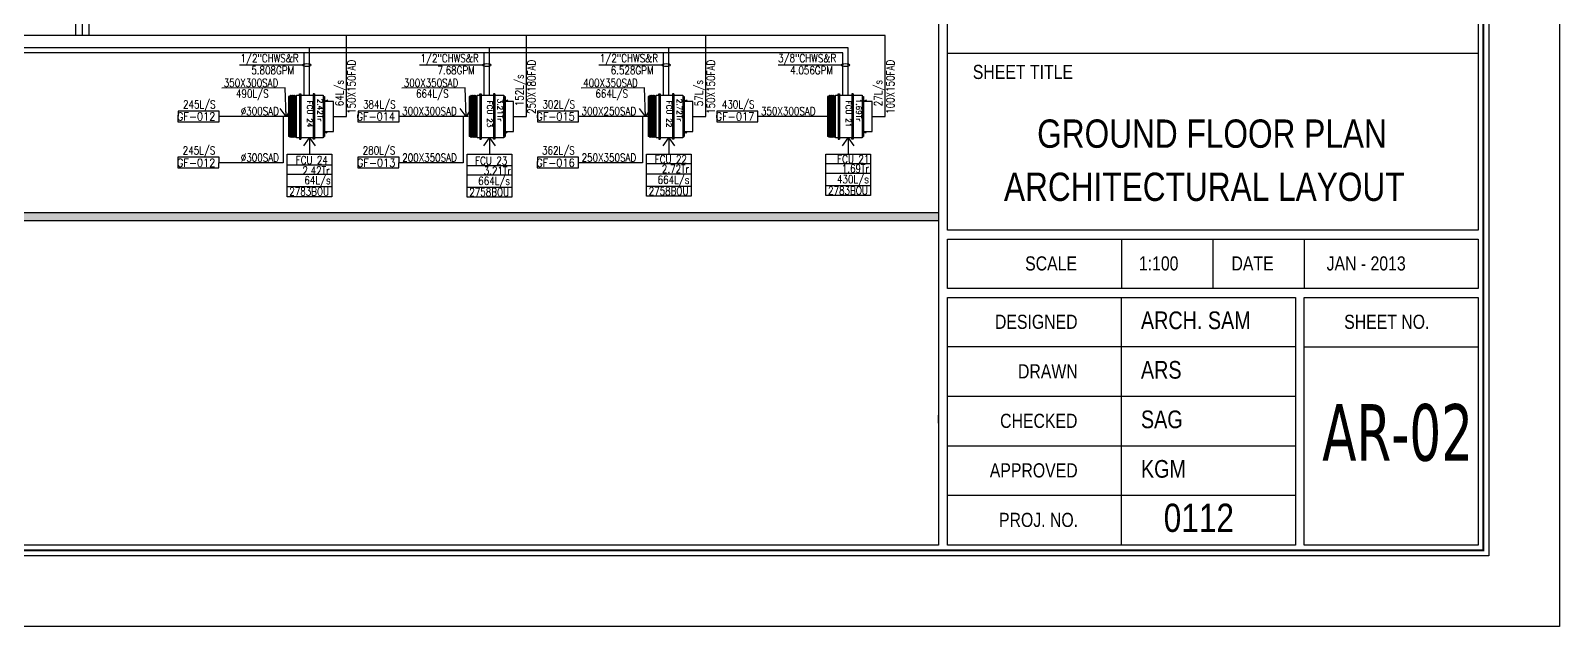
# Model space of a CAD drawing. Header units: millimetres. Extents: x -1288794 to 2153086, y -2701644 to -1335282.
# Drawn here: x 1753278 to 1781931, y -1519494 to -1508327 of the extents above; entities that cross this region are included whole.
import ezdxf
from ezdxf.enums import TextEntityAlignment as Align

# ---------------------------------------------------------------- set-up
doc = ezdxf.new("R2010")
doc.units = ezdxf.units.MM
doc.header["$LTSCALE"] = 100
doc.linetypes.add('HIDDEN', pattern=[9.524999999999999, 6.349999999999999, -3.174999999999999])
for name, color, linetype in [('A-ANNO-TEXT', 8, 'Continuous'), ('A-WALL-FULL', 8, 'Continuous'), ('AC- SUIPPOR', 7, 'HIDDEN'), ('AC-CHILLED WATER TEXT', 41, 'Continuous'), ('AC-CHR', 60, 'Continuous'), ('AC-CHS', 30, 'Continuous'), ('AC-FAD', 6, 'Continuous'), ('AC-FAD TEXT', 6, 'Continuous'), ('AC-HLTEXT', 100, 'Continuous'), ('AC-SAD', 3, 'Continuous'), ('AC-SAD TEXT', 3, 'Continuous'), ('AC-UNIT', 5, 'Continuous'), ('LOGO LINE', 7, 'Continuous'), ('LOGO1LINE', 7, 'Continuous'), ('TEXT', 4, 'Continuous'), ('WALL', 42, 'Continuous')]:
    doc.layers.add(name, color=color, linetype=linetype)
doc.styles.add('ISTILO', font='sanss___.ttf', dxfattribs={"width": 0.8, "height": 400})
doc.styles.add('ROMAND', font='romand')
doc.styles.add('ROMANS', font='romans.shx', dxfattribs={"width": 0.8})
doc.styles.add('SANSSERIF', font='sas_____.pfb')
doc.styles.add('SIMPLEX', font='simplex.shx', dxfattribs={"width": 0.8})
doc.styles.add('TAHOMA', font='tahoma.ttf', dxfattribs={"width": 0.7})
doc.dimstyles.new('100 of DIM2', dxfattribs={"dimscale": 0, "dimtxt": 200, "dimasz": 150, "dimexe": 75, "dimexo": 200, "dimgap": 75, "dimtad": 1, "dimdec": 0, "dimrnd": 5, "dimzin": 0, "dimdsep": 46, "dimtxsty": 'ROMANS', "dimblk": 'ARCHTICK', "dimcen": 100, "dimclrd": 94, "dimclre": 94, "dimclrt": 2, "dimadec": 0, "dimazin": 0, "dimtfac": 1, "dimtdec": 0, "dimtofl": 0, "dimtmove": 2, "dimatfit": 3, "dimldrblk": 'OPEN90', "dimfxl": 75, "dimtolj": 1, "dimtzin": 0, "dimarcsym": 0})

# ---------------------------------------------------------------- blocks, each defined once
blk = doc.blocks.new('A$C14952670')
at = {"layer": 'AC-FAD', "linetype": 'ByBlock'}
for p, q in [((29.01571417530067, 136.264454977354), (-0.001190896145999432, 105.3125694117043)), ((30.01701456564479, 159.1838307902217), (1.000109494198114, 128.231945224572)), ((30.01701456564479, 4.656612873077393e-10), (30.01701456564479, 159.1838307902217)), ((588.971875715768, -4.656612873077393e-10), (30.01701456564479, 4.656612873077393e-10)), ((588.971875715768, 159.1838307892904), (588.971875715768, -4.656612873077393e-10)), ((588.971875715768, 159.1838307892904), (618.971875715768, 129.1838307892904)), ((588.971875715768, 144.1838307892904), (618.971875715768, 114.1838307892904))]:
    blk.add_line(p, q, dxfattribs=at)
blk = doc.blocks.new('_ArchTick')
at = {"color": 0, "linetype": 'ByBlock', "const_width": 0.15}
blk.add_lwpolyline([(-0.5, -0.5), (0.5, 0.5)], dxfattribs=at)
blk = doc.blocks.new('A$C44FB0367')
at = {"layer": 'WALL', "ltscale": 30}
h = blk.add_hatch(dxfattribs=at)
h.set_pattern_fill('NET3', color=2, scale=100, style=0)
h.set_pattern_definition([(0, (19935.24582652366, -11666.62654212536), (0, 12.5), []), (59.99999999999999, (19935.24582652366, -11666.62654212536), (-10.82531754730548, 6.250000000000001), []), (120, (19935.24582652366, -11666.62654212536), (-10.82531754730548, -6.249999999999997), [])])
h.paths.add_polyline_path([(775, 250), (775, 275), (25, 275), (25, 250)])
at = {"layer": 'WALL', "color": 5, "ltscale": 30}
for p, q in [((25, 250), (25, 275)), ((25, 275), (775, 275)), ((775, 250), (775, 275))]:
    blk.add_line(p, q, dxfattribs=at)
at = {"layer": 'WALL', "color": 8, "ltscale": 30}
for p, q in [((25, -275), (0, -287.5)), ((25, -250), (25, -275)), ((25, -250), (25, -275)), ((25, -275), (775, -275)), ((775, -250), (775, -275)), ((775, -275), (800, -287.5)), ((0, -287.5), (25, -300)), ((25, -300), (0, -312.5)), ((0, -312.5), (25, -325)), ((25, -325), (0, -337.5)), ((0, -337.5), (25, -350)), ((25, -350), (0, -362.5)), ((0, -362.5), (25, -375)), ((25, -300), (775, -300)), ((25, -325), (775, -325)), ((25, -350), (775, -350)), ((25, -375), (775, -375)), ((25, -375), (25, -400)), ((25, -400), (775, -400)), ((800, -287.5), (775, -300)), ((775, -300), (800, -312.5)), ((800, -312.5), (775, -325)), ((775, -325), (800, -337.5)), ((800, -337.5), (775, -350)), ((775, -350), (800, -362.5)), ((800, -362.5), (775, -375)), ((775, -375), (775, -400))]:
    blk.add_line(p, q, dxfattribs=at)
at = {"layer": 'WALL', "color": 5, "ltscale": 30}
blk.add_lwpolyline([(0, 250), (800, 250), (800, -250), (0, -250)], close=True, dxfattribs=at)
blk = doc.blocks.new('A$C5F1D0244')
at = {"layer": 'AC- SUIPPOR', "ltscale": 5}
for p, q in [((-25, 425), (-25, -425)), ((0, 425), (0, -425))]:
    blk.add_line(p, q, dxfattribs=at)
at = {"layer": 'AC- SUIPPOR', "ltscale": 30}
for points in [[(-25, 400), (0, 400), (0, 425), (-25, 425)], [(-25, -400), (0, -400), (0, -425), (-25, -425)]]:
    blk.add_lwpolyline(points, close=True, dxfattribs=at)
for centre in [(-12.5, 412.5), (-12.5, -412.5)]:
    blk.add_circle(centre, 5, dxfattribs=at)

msp = doc.modelspace()

# ---------------------------------------------------------------- hatches: boundary and pattern name
at = {"layer": 'A-WALL-FULL', "true_color": 0xf26722}
h = msp.add_hatch(dxfattribs=at)
h.set_pattern_fill('AR-CONC', color=30)
h.set_pattern_definition([(49.99999999999999, (0, 3800), (182.184668996004, -15.93908553890309), [19.05, -209.55]), (355, (0, 3800), (-35.24342142496934, 191.0568452390351), [15.24, -167.64058417]), (100.4514447, (15.182007, 3798.6717465), (146.9412470903533, 175.1177519121951), [16.1900088, -178.0902446]), (46.18420000000002, (0, 3850.8), (271.0790408921299, -42.04232793272715), [28.57499999999999, -314.3249999999999]), (96.63555760999996, (22.5899, 3847.2965), (237.404134051503, 247.4261245977215), [24.28502314, -267.13560816]), (351.1841511700001, (0, 3850.8), (237.404134064977, 247.4261245855326), [22.85996707, -251.45973192]), (21, (25.4, 3838.1), (151.6143912691325, -102.2651981870876), [19.05, -209.55]), (326.0000000000001, (25.4, 3838.1), (61.80202834764707, 184.1879661223193), [15.24, -167.64]), (71.45144499999999, (38.0345326, 3829.5779001), (213.4164192787161, 81.92276888590524), [16.1900088, -178.0899376]), (37.50000000000001, (0, 3800), (3.088603250591817, 84.55503887315311), [0, -165.608, 0, -170.18, 0, -168.275]), (7.499999999999999, (0, 3800), (66.81966251030575, 100.1805748181195), [0, -97.02799999999999, 0, -161.798, 0, -64.135]), (327.5, (-56.642, 3800), (135.5905951668714, -5.728743992673444), [0, -63.5, 0, -198.12, 0, -262.89]), (317.5, (-82.042, 3800), (148.129181386018, 25.42649103333303), [0, -82.55, 0, -131.572, 0, -186.69])])
h.paths.add_polyline_path([(1770296.482364023, -1511735.46165362), (1704697.815014355, -1511735.46165362), (1704697.815014355, -1511885.46165362), (1770296.482364023, -1511885.46165362)])

# ---------------------------------------------------------------- linework, layer by layer
at = {"layer": 'A-ANNO-TEXT'}
for points in [[(1756810.938863154, -1509837.857216495), (1756041.379886063, -1509837.857216495), (1756040.091916679, -1510038.238864666), (1756809.65089377, -1510038.238864666)], [(1760184.664136243, -1509837.857216495), (1759415.105159153, -1509837.857216495), (1759413.817189769, -1510038.238864666), (1760183.376166859, -1510038.238864666)], [(1763546.673304633, -1509837.857216495), (1762777.114327543, -1509837.857216495), (1762775.826358159, -1510038.238864666), (1763545.385335249, -1510038.238864666)], [(1766908.986995581, -1509837.857216495), (1766139.42801849, -1509837.857216495), (1766138.140049106, -1510038.238864666), (1766907.699026197, -1510038.238864666)], [(1756810.336882423, -1510701.073632548), (1756040.777905332, -1510701.073632548), (1756039.489935948, -1510901.455280719), (1756809.048913039, -1510901.455280719)], [(1760184.062155512, -1510701.073632548), (1759414.503178422, -1510701.073632548), (1759413.215209038, -1510901.455280719), (1760182.774186128, -1510901.455280719)], [(1763546.071323902, -1510701.073632548), (1762776.512346812, -1510701.073632548), (1762775.224377428, -1510901.455280719), (1763544.783354518, -1510901.455280719)]]:
    msp.add_lwpolyline(points, close=True, dxfattribs=at)
at = {"layer": 'A-WALL-FULL'}
for p, q in [((1704697.815014355, -1511735.46165362), (1770296.482364023, -1511735.46165362)), ((1704697.815014355, -1511735.46165362), (1770296.482364023, -1511735.46165362)), ((1704697.815014355, -1511885.46165362), (1770296.482364023, -1511885.46165362)), ((1770296.482364023, -1515685.46165362), (1770296.482364023, -1515535.46165362))]:
    msp.add_line(p, q, dxfattribs=at)
at = {"layer": 'AC-CHILLED WATER TEXT'}
for p, q in [((1758374.85676874, -1508975.303855605), (1757193.036779485, -1508975.303855605)), ((1761748.582041829, -1508975.303855605), (1760566.762052575, -1508975.303855605)), ((1765110.59121022, -1508975.303855605), (1763928.771220965, -1508975.303855605)), ((1768472.904901167, -1508975.303855605), (1767291.084911912, -1508975.303855605))]:
    msp.add_line(p, q, dxfattribs=at)
at = {"layer": 'AC-CHILLED WATER TEXT', "extrusion": (0, 0, -1)}
for centre in [(1758454.438838726, -1508975.303855605), (1761828.164111816, -1508975.303855605), (1765190.173280206, -1508975.303855605), (1768552.486971153, -1508975.303855605)]:
    msp.add_ellipse(centre, major_axis=(-79.58206998649985, 0), ratio=0.2791270810979461, dxfattribs=at)
at = {"layer": 'AC-CHR'}
for p, q in [((1768502.124147984, -1508746.80064851), (1739660.212521952, -1508746.80064851)), ((1758404.076015557, -1509537.233860696), (1758404.076015556, -1508746.800648509)), ((1761777.801288646, -1509537.233860696), (1761777.801288646, -1508746.800648509)), ((1765139.810457036, -1509537.233860696), (1765139.810457036, -1508746.800648509)), ((1768502.124147984, -1509537.233860696), (1768502.124147984, -1508746.800648509))]:
    msp.add_line(p, q, dxfattribs=at)
at = {"layer": 'AC-CHS'}
for p, q in [((1768602.124147984, -1508648.082619762), (1739760.212521952, -1508648.082619763)), ((1758504.076015557, -1509537.233860696), (1758504.076015557, -1508648.082619762)), ((1761877.801288646, -1509537.233860696), (1761877.801288646, -1508648.082619762)), ((1765239.810457036, -1509537.233860696), (1765239.810457037, -1508648.082619762)), ((1768602.124147984, -1509537.233860696), (1768602.124147984, -1508648.082619762))]:
    msp.add_line(p, q, dxfattribs=at)
at = {"layer": 'AC-FAD'}
for p, q in [((1754123.213835491, -1508419.461653605), (1754123.213835491, -1505369.461653604)), ((1754248.213835491, -1508419.461653605), (1754248.213835491, -1505369.461653604)), ((1754373.213835491, -1508419.461653605), (1754373.213835491, -1505369.461653604)), ((1754248.213835491, -1508419.461653604), (1740454.710764725, -1508419.461653604)), ((1769296.622390756, -1508419.461653604), (1754248.213835491, -1508419.461653604)), ((1759198.574258329, -1509937.233860696), (1759198.574258329, -1508419.461653604)), ((1762572.299531418, -1509937.233860696), (1762572.299531418, -1508419.461653604)), ((1765934.308699809, -1509937.233860696), (1765934.308699809, -1508419.461653604)), ((1769296.622390756, -1509937.233860696), (1769296.622390756, -1508419.461653604)), ((1758953.337434819, -1509937.233860696), (1759198.574258329, -1509937.233860696)), ((1762327.062707908, -1509937.233860696), (1762572.299531418, -1509937.233860696)), ((1765689.071876298, -1509937.233860696), (1765934.308699809, -1509937.233860696)), ((1769051.385567246, -1509937.233860696), (1769296.622390756, -1509937.233860696))]:
    msp.add_line(p, q, dxfattribs=at)
at = {"layer": 'AC-SAD'}
for p, q in [((1758104.076015557, -1509937.233860696), (1756810.300111669, -1509937.233860696)), ((1758012.643214536, -1509937.233860696), (1758012.643214537, -1510807.799412367)), ((1761477.801288646, -1509937.233860696), (1760184.025384759, -1509937.233860696)), ((1761386.368487626, -1509937.233860696), (1761386.368487626, -1510807.799412367)), ((1764839.810457036, -1509937.233860696), (1763546.034553149, -1509937.233860696)), ((1764748.377656016, -1509937.233860696), (1764748.377656016, -1510807.799412367)), ((1768202.124147984, -1509937.233860696), (1766908.348244096, -1509937.233860696)), ((1758012.643214536, -1510807.799412367), (1756809.65089377, -1510807.799412367)), ((1761386.368487626, -1510807.799412367), (1760183.376166859, -1510807.799412367)), ((1764748.377656016, -1510807.799412367), (1763545.385335249, -1510807.799412367))]:
    msp.add_line(p, q, dxfattribs=at)
at = {"layer": 'AC-SAD TEXT'}
for p, q in [((1758922.624206951, -1510849.87481757), (1758085.527824162, -1510849.87481757)), ((1762296.349480041, -1510861.788745173), (1761459.253097252, -1510861.788745173)), ((1765658.358648431, -1510822.626586231), (1764821.262265642, -1510822.626586231)), ((1769020.672339378, -1510827.637453662), (1768183.575956589, -1510827.637453662)), ((1758922.624206951, -1511024.612422412), (1758085.527824162, -1511024.612422412)), ((1762296.349480041, -1511035.185637812), (1761459.253097252, -1511035.185637812)), ((1765658.358648431, -1511015.417087153), (1764821.262265642, -1511015.417087153)), ((1769020.672339378, -1511005.303530112), (1768183.575956589, -1511005.303530112)), ((1758922.624206951, -1511255.79115249), (1758085.527824162, -1511255.79115249)), ((1762296.349480041, -1511266.36436789), (1761459.253097252, -1511266.36436789)), ((1765658.358648431, -1511246.59581723), (1764821.262265642, -1511246.59581723)), ((1769020.672339378, -1511236.48226019), (1768183.575956589, -1511236.48226019))]:
    msp.add_line(p, q, dxfattribs=at)
for points in [[(1758922.624206951, -1511440.324216114), (1758085.527824162, -1511440.324216114), (1758085.527824162, -1510644.934274872), (1758922.624206951, -1510644.934274872)], [(1762296.349480041, -1511450.897431514), (1761459.253097252, -1511450.897431514), (1761459.253097252, -1510644.934274872), (1762296.349480041, -1510644.934274872)], [(1765658.358648431, -1511431.128880854), (1764821.262265642, -1511431.128880854), (1764821.262265642, -1510644.934274872), (1765658.358648431, -1510644.934274872)], [(1769020.672339378, -1511421.015323814), (1768183.575956589, -1511421.015323814), (1768183.575956589, -1510644.934274872), (1769020.672339378, -1510644.934274872)]]:
    msp.add_lwpolyline(points, close=True, dxfattribs=at)
at = {"layer": 'LOGO LINE'}
msp.add_lwpolyline([(1781931.073942926, -1519493.868387987), (1703173.03822864, -1519493.868387987), (1703173.03822864, -1463806.368387987), (1781931.073942926, -1463806.368387987)], close=True, dxfattribs=at)
at = {"layer": 'LOGO1LINE'}
for p, q in [((1780406.415399738, -1508754.136245129), (1770462.218971166, -1508754.136245129)), ((1773723.252453309, -1512234.60499513), (1773723.252453309, -1513162.72999513)), ((1775436.637497952, -1512234.60499513), (1775436.637497952, -1513162.72999513)), ((1777150.022542595, -1512234.604995129), (1777150.022542595, -1513162.729995129)), ((1773723.252453309, -1517969.091602272), (1773723.252453309, -1513328.466602272)), ((1776984.285935452, -1514256.591602272), (1770462.218971166, -1514256.591602272)), ((1777150.022542595, -1514256.591602272), (1780406.415399738, -1514256.591602272)), ((1773723.252453309, -1515184.716602272), (1770462.218971166, -1515184.716602272)), ((1776984.285935452, -1515184.716602272), (1773723.252453309, -1515184.716602272)), ((1776984.285935452, -1516112.841602272), (1770462.218971166, -1516112.841602272)), ((1776984.285935452, -1517040.966602272), (1770462.218971166, -1517040.966602272))]:
    msp.add_line(p, q, dxfattribs=at)
for points in [[(1780605.181085783, -1518167.975530844), (1704498.931085783, -1518167.975530844), (1704498.931085783, -1465132.261245129), (1780605.181085783, -1465132.261245129)], [(1770296.482364023, -1517969.091602272), (1704697.815014355, -1517969.091602272), (1704697.815014355, -1465331.145173701), (1770296.482364023, -1465331.145173701)], [(1780406.415399738, -1512068.868387987), (1770462.218971166, -1512068.868387987), (1770462.218971166, -1502124.671959415), (1780406.415399738, -1502124.671959415)], [(1780406.415399738, -1513162.729995129), (1770462.218971166, -1513162.729995129), (1770462.218971166, -1512234.604995129), (1780406.415399738, -1512234.604995129)], [(1776984.285935452, -1517969.091602272), (1770462.218971166, -1517969.091602272), (1770462.218971166, -1513328.466602272), (1776984.285935452, -1513328.466602272)], [(1780406.415399738, -1517969.091602272), (1777150.022542595, -1517969.091602272), (1777150.022542595, -1513328.466602272), (1780406.415399738, -1513328.466602272)]]:
    msp.add_lwpolyline(points, close=True, dxfattribs=at)
at = {"layer": 'LOGO1LINE', "const_width": 39.77678571428572}
msp.add_lwpolyline([(1780505.739121497, -1518068.533566558), (1704598.373050069, -1518068.533566558), (1704598.373050069, -1465231.703209415), (1780505.739121497, -1465231.703209415)], close=True, dxfattribs=at)

# ---------------------------------------------------------------- block references
at = {"ltscale": 30, "xscale": -1, "rotation": 359.9999999999644}
for p in [(1758315.327762515, -1509937.233860712), (1761696.421299512, -1509937.233860712), (1765054.198584555, -1509937.233860712), (1768416.512275502, -1509937.233860696)]:
    msp.add_blockref('A$C5F1D0244', p, dxfattribs=at)
at = {"ltscale": 30}
for p in [(1758596.538800471, -1509937.233860712), (1761977.632337468, -1509937.233860712), (1765335.409622512, -1509937.233860712), (1768697.723313459, -1509937.233860696)]:
    msp.add_blockref('A$C5F1D0244', p, dxfattribs=at)
at = {"layer": 'AC-FAD', "xscale": -1, "rotation": 90}
for p in [(1758953.337434819, -1509627.739415555), (1762327.062707908, -1509627.739415555), (1765689.071876298, -1509627.739415555), (1769051.385567246, -1509627.739415555)]:
    msp.add_blockref('A$C14952670', p, dxfattribs=at)
at = {"layer": 'AC-UNIT', "color": 6, "ltscale": 30, "rotation": 269.9999999999644}
for p in [(1758514.635489891, -1509537.233860712), (1761895.729026888, -1509537.233860712), (1765253.506311931, -1509537.233860712), (1768615.820002878, -1509537.233860696)]:
    msp.add_blockref('A$C44FB0367', p, dxfattribs=at)

# ---------------------------------------------------------------- texts
at = {"layer": 'A-ANNO-TEXT', "style": 'ROMANS', "width": 0.9}
for s, p in [('GF-012', (1756020.38204528, -1510012.185125713)), ('GF-014', (1759387.678746941, -1510012.185125713)), ('GF-015', (1762756.11648676, -1510012.185125713)), ('GF-017', (1766118.430177707, -1510012.185125713)), ('GF-012', (1756019.595748266, -1510880.041259361)), ('GF-013', (1759393.321021355, -1510880.041259361)), ('GF-016', (1762755.330189745, -1510880.041259361))]:
    msp.add_text(s, height=150, rotation=359.9999999999991, dxfattribs=at).set_placement(p)
at = {"layer": 'AC-CHILLED WATER TEXT', "style": 'SIMPLEX', "width": 0.8}
for s, p in [('1/2"CHWS&R', (1757212.088923082, -1508919.825783108)), ('1/2"CHWS&R', (1760585.814196171, -1508919.825783108)), ('1/2"CHWS&R', (1763947.823364562, -1508919.825783108)), ('3/8"CHWS&R', (1767287.279912652, -1508919.825783108)), ('5.808GPM', (1757415.282509706, -1509145.808948381)), ('7.68GPM', (1760903.293497081, -1509145.808948381)), ('6.528GPM', (1764151.016951186, -1509145.808948381)), ('4.056GPM', (1767513.330642133, -1509145.808948381))]:
    msp.add_text(s, height=150, dxfattribs=at).set_placement(p)
at = {"layer": 'AC-FAD TEXT', "style": 'SIMPLEX', "width": 0.8}
for s, p in [('150X150FAD', (1759368.560554577, -1509888.713197473)), ('250X180FAD', (1762742.285827666, -1509888.713197473)), ('150X150FAD', (1766104.294996056, -1509888.713197473)), ('100X150FAD', (1769466.608687004, -1509888.713197473)), ('64L/s', (1759141.114459492, -1509745.63564255)), ('152L/s', (1762514.839732582, -1509745.63564255)), ('57L/s', (1765876.848900972, -1509745.63564255)), ('27L/s', (1769239.162591919, -1509745.63564255))]:
    msp.add_text(s, height=150, rotation=90, dxfattribs=at).set_placement(p)
at = {"layer": 'AC-HLTEXT', "style": 'ROMAND'}
for s, p in [('FCU 24', (1758460.979326138, -1509639.684603852)), ('2.42Tr', (1758654.076015557, -1509604.638835957)), ('FCU 23', (1761834.704599227, -1509639.684603852)), ('3.21Tr', (1762027.801288646, -1509604.638835957)), ('FCU 22', (1765196.713767617, -1509639.684603852)), ('2.72Tr', (1765389.810457036, -1509604.638835957)), ('FCU 21', (1768559.027458565, -1509639.684603852)), ('1.69Tr', (1768752.124147984, -1509604.638835957))]:
    msp.add_text(s, height=100, rotation=270, dxfattribs=at).set_placement(p)
at = {"layer": 'AC-SAD TEXT', "style": 'SIMPLEX', "width": 0.8}
for s, p in [('350X300SAD', (1756898.378351734, -1509383.419314568)), ('490L/S', (1757128.431670317, -1509582.993134376)), ('300X350SAD', (1760272.103624823, -1509383.419314568)), ('664L/S', (1760502.156943407, -1509582.993134376)), ('400X350SAD', (1763634.112793213, -1509383.419314568)), ('664L/S', (1763864.166111797, -1509582.993134376)), ('245L/S', (1756134.926827613, -1509786.36463642)), ('384L/S', (1759508.652100703, -1509786.36463642)), ('302L/S', (1762870.661269093, -1509786.36463642)), ('430L/S', (1766232.97496004, -1509786.36463642)), ('%%C300SAD', (1757217.037154837, -1509912.382386429)), ('300X300SAD', (1760242.190999355, -1509912.382386429)), ('300X250SAD', (1763604.200167745, -1509912.382386429)), ('350X300SAD', (1766966.513858692, -1509912.382386429)), ('245L/S', (1756128.995702132, -1510648.540974405)), ('280L/S', (1759502.720975222, -1510648.540974405)), ('362L/S', (1762864.730143612, -1510648.540974405)), ('%%C300SAD', (1757218.167093785, -1510783.988016163)), ('FCU 24', (1758248.15112475, -1510830.890034787)), ('200X350SAD', (1760243.320938304, -1510783.988016163)), ('FCU 23', (1761610.501634593, -1510841.463250187)), ('250X350SAD', (1763605.330106694, -1510783.988016163)), ('FCU 22', (1764977.386005458, -1510813.843903304)), ('2.72Tr', (1765109.78721986, -1510993.63172794)), ('FCU 21', (1768395.969016582, -1510811.581142487)), ('1.69Tr', (1768481.751116594, -1510988.050192117)), ('2.42Tr', (1758374.05277838, -1511024.612422412)), ('64L/s', (1758408.338492666, -1511208.022122458)), ('664L/s', (1761667.778051469, -1511218.595337858)), ('3.21Tr', (1761770.635194327, -1511028.482071346)), ('664L/s', (1765029.78721986, -1511198.826787199)), ('430L/s', (1768392.100910807, -1511188.713230158)), ('2783BOU', (1758126.560127024, -1511420.431597111)), ('2758BOU', (1761500.285400113, -1511431.00481251)), ('2758BOU', (1764862.294568504, -1511411.236261851)), ('2783BOU', (1768224.608259451, -1511401.12270481))]:
    msp.add_text(s, height=150, dxfattribs=at).set_placement(p)
at = {"layer": 'TEXT', "color": 7, "style": 'ISTILO', "width": 0.8}
for s, height, p in [('SHEET TITLE', 265.1785714285714, (1770936.898586208, -1509234.728235874)), ('SCALE', 265.1785714285714, (1771917.667289322, -1512823.656132037)), ('1:100', 265.1785714285714, (1774049.79214036, -1512823.656132037)), ('DATE', 265.1785714285714, (1775784.566868029, -1512823.656132037)), ('JAN - 2013', 265.1785714285714, (1777567.798760814, -1512823.656132037)), ('DESIGNED', 265.1785714285714, (1771352.330500987, -1513917.51773918)), ('ARCH. SAM', 331.4732142857143, (1774087.839252014, -1513922.757984385)), ('SHEET NO.', 265.1785714285714, (1777897.179213956, -1513917.51773918)), ('DRAWN', 265.1785714285714, (1771783.878177088, -1514845.64273918)), ('ARS', 331.4732142857143, (1774087.839252014, -1514850.882984385)), ('SAG', 331.4732142857143, (1774087.839252014, -1515779.007984385)), ('CHECKED', 265.1785714285714, (1771448.90270277, -1515773.76773918)), ('APPROVED', 265.1785714285714, (1771255.544212158, -1516701.89273918)), ('KGM', 331.4732142857143, (1774087.839252014, -1516707.132984384)), ('PROJ. NO.', 265.1785714285714, (1771428.091068161, -1517630.01773918))]:
    msp.add_text(s, height=height, dxfattribs=at).set_placement(p)
for s, p in [('GROUND FLOOR PLAN', (1775419.651203872, -1510523.805256276)), ('ARCHITECTURAL LAYOUT', (1775274.822165702, -1511520.205265179))]:
    msp.add_text(s, height=530.3571428571428, dxfattribs=at).set_placement(p, align=Align.CENTER)
at = {"layer": 'TEXT', "color": 30}
for s, height, style, width, p in [('AR-02', 1060.714285714285, 'TAHOMA', 0.75, (1778899.009997254, -1516387.938211579)), ('0112', 529.7265160523186, 'SANSSERIF', 0.8, (1775172.964093479, -1517723.04553254))]:
    msp.add_text(s, height=height, dxfattribs=dict(at, style=style, width=width)).set_placement(p, align=Align.CENTER)

# ---------------------------------------------------------------- leaders
at = {"layer": 'AC-SAD'}
for points in [[(1758504.076015557, -1510337.233860696), (1758504.076015557, -1510644.934274872)], [(1761877.801288646, -1510337.233860696), (1761877.801288646, -1510644.934274872)], [(1765239.810457036, -1510337.233860696), (1765239.810457036, -1510644.934274872)], [(1768602.124147984, -1510337.233860696), (1768602.124147984, -1510644.934274872)]]:
    msp.add_leader(points, dimstyle='100 of DIM2', override={"dimscale": 1, "dimtad": 0, "dimcen": 150, "dimclrd": 256, "dimclre": 256, "dimfxl": 0.2}, dxfattribs=at)
at = {"layer": 'AC-SAD TEXT'}
for points in [[(1758066.735638339, -1509936.547352939), (1758049.781170148, -1509398.115926724), (1756864.144029124, -1509406.558571595)], [(1761440.460911429, -1509936.547352939), (1761423.506443238, -1509398.115926724), (1760237.869302213, -1509406.558571595)], [(1764802.470079819, -1509936.547352939), (1764785.515611628, -1509398.115926724), (1763599.878470604, -1509406.558571595)]]:
    msp.add_leader(points, dimstyle='100 of DIM2', override={"dimscale": 1, "dimtad": 0, "dimfxl": 0.2}, dxfattribs=at)

doc.saveas('drawing.dxf')
